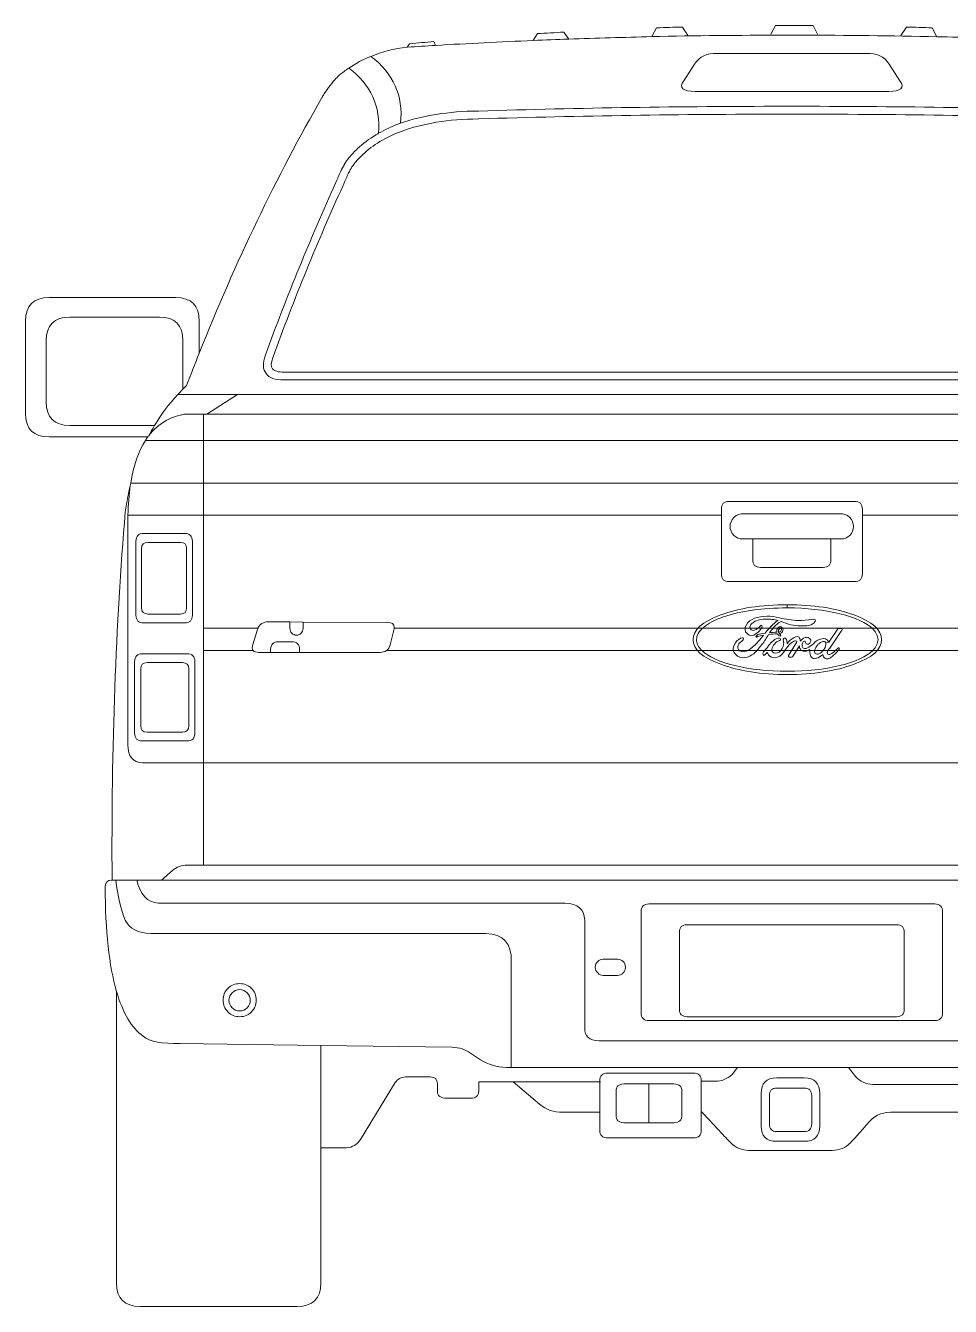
# Model space of a CAD drawing. Header units: metres. Extents: x -1157 to 1157, y 0 to 1933.
# Drawn here: x -1157 to 239, y 0 to 1933 of the extents above; entities that cross this region are included whole.
import ezdxf

# ---------------------------------------------------------------- set-up
doc = ezdxf.new("R2010")
doc.units = ezdxf.units.M
doc.layers.add('ceco.net 243', color=7, linetype='Continuous')

msp = doc.modelspace()

# ---------------------------------------------------------------- linework, layer by layer
at = {"layer": 'ceco.net 243', "lineweight": 18}
for points in [[(-926.9, 1375.9), (-836.8, 1375.9)], [(-836.8, 1375.9), (-883.2, 1346.1)], [(836.8, 1375.9), (-836.8, 1375.9)], [(-883.2, 1346.1), (-887.9, 1346.1)], [(-887.9, 1306.6), (-887.9, 1346.1)], [(-883.2, 1346.1), (883.2, 1346.1)], [(-887.9, 1306.6), (-975.7, 1306.6)], [(887.9, 1306.6), (-887.9, 1306.6)], [(-887.9, 1242.3), (-887.9, 1306.6)], [(-887.9, 1242.3), (-997.9, 1242.3)], [(-887.9, 1242.3), (887.9, 1242.3)], [(-887.9, 1194), (-887.9, 1242.3)], [(-1002.2, 1194), (-887.9, 1194)], [(-106.4, 1194), (-887.9, 1194)], [(-887.9, 1194), (-887.9, 1023.5)], [(887.9, 1194), (106.5, 1194)], [(59.1, 1158.1), (-59.1, 1158.1)], [(-757.6, 1032.9), (-737.7, 1032.7)], [(-887.9, 1023.5), (-887.9, 989.6)], [(-805.9, 1023.5), (-887.9, 1023.5)], [(887.9, 1023.5), (-600.3, 1023.5)], [(-887.9, 989.6), (-887.9, 820)], [(-812.9, 989.6), (-887.9, 989.6)], [(-743.2, 986.8), (-786.7, 986.8)], [(887.9, 989.6), (-611.9, 989.6)], [(-887.9, 820), (887.9, 820)], [(-887.9, 820), (-887.9, 665.8)], [(-887.9, 665.8), (887.9, 665.8)], [(-1020.4, 643.4), (-1026.1, 643.4)], [(-1020.4, 643.4), (-988.7, 643.4)], [(-951.3, 643.4), (-988.7, 643.4)], [(951.3, 643.4), (-951.3, 643.4)], [(-711, 393.6), (-711, 239.4)], [(-82.1, 360.5), (-423.4, 360.5)], [(85.6, 360.5), (-82.1, 360.5)], [(318.4, 360.5), (85.6, 360.5)], [(-290, 338.7), (-420.5, 338.7)], [(-290, 293.1), (-290, 338.7)], [(-289, 338.7), (-290, 338.7)], [(-215.7, 277.2), (-215.7, 335.6)], [(-136.7, 340.1), (-136.7, 294.3)]]:
    msp.add_lwpolyline(points, dxfattribs=at)
for points, knots in [([(39, 1919.7), (39, 1919.7), (32.2, 1932.7), (32.2, 1932.7), (31.5, 1932.7), (30.8, 1932.7), (30, 1932.7), (29.1, 1932.7), (28.4, 1932.7), (27.7, 1932.7), (27.7, 1932.7), (11.8, 1932.7), (11.8, 1932.7), (11.4, 1932.7), (11.4, 1932.7), (11.1, 1932.7), (11.1, 1932.7), (4.3, 1932.7), (4.3, 1932.7), (4, 1932.7), (3.8, 1932.7), (3.5, 1932.7), (3.5, 1932.7), (-3.3, 1932.7), (-3.3, 1932.7), (-3.5, 1932.7), (-4, 1932.7), (-4, 1932.7), (-4, 1932.7), (-17.7, 1932.7), (-17.7, 1932.7), (-19.4, 1932.7), (-20.8, 1932.7), (-22.2, 1932.7), (-22.9, 1932.7), (-23.6, 1932.7), (-24.4, 1932.7), (-24.4, 1932.7), (-31.5, 1919.7), (-31.5, 1919.7)], [0, 0, 0, 0, 1, 1, 1, 2, 2, 2, 3, 3, 3, 4, 4, 4, 5, 5, 5, 6, 6, 6, 7, 7, 7, 8, 8, 8, 9, 9, 9, 10, 10, 10, 11, 11, 11, 12, 12, 12, 13, 13, 13, 13]), ([(-336.8, 1912.3), (-336.8, 1912.3), (-343.9, 1923), (-343.9, 1923), (-357.4, 1922), (-370.9, 1921.3), (-384.1, 1920.6), (-384.1, 1920.6), (-390.5, 1910.2), (-390.5, 1910.2)], [0, 0, 0, 0, 1, 1, 1, 2, 2, 2, 3, 3, 3, 3]), ([(-156.8, 1917.8), (-156.8, 1917.8), (-165.1, 1930.5), (-165.1, 1930.5), (-178.1, 1930.3), (-191.1, 1929.8), (-204.1, 1929.4), (-204.1, 1929.4), (-211.5, 1916.1), (-211.5, 1916.1)], [0, 0, 0, 0, 1, 1, 1, 2, 2, 2, 3, 3, 3, 3]), ([(-211.5, 1916.1), (-145.2, 1917.5), (-79.5, 1918.2), (-13.7, 1918.2), (-12.5, 1918.2), (-11.3, 1918.2), (-10.2, 1918.2), (-10.2, 1918.2), (10.4, 1918.2), (10.4, 1918.2), (11.4, 1918.2), (12.5, 1918.2), (13.7, 1918.2), (82.1, 1918.2), (150.4, 1917.3), (219, 1915.9)], [0, 0, 0, 0, 1, 1, 1, 2, 2, 2, 3, 3, 3, 4, 4, 4, 5, 5, 5, 5]), ([(164.6, 1917.8), (164.6, 1917.8), (172.9, 1930.5), (172.9, 1930.5), (185.9, 1930.3), (198.9, 1929.8), (211.9, 1929.4), (211.9, 1929.4), (219, 1915.9), (219, 1915.9)], [0, 0, 0, 0, 1, 1, 1, 2, 2, 2, 3, 3, 3, 3]), ([(-537.9, 1902.9), (-537.9, 1902.9), (-540.2, 1908.5), (-540.2, 1908.5), (-552.5, 1907.6), (-564.8, 1906.4), (-576.9, 1905.2), (-576.9, 1905.2), (-580.7, 1900.3), (-580.7, 1900.3)], [0, 0, 0, 0, 1, 1, 1, 2, 2, 2, 3, 3, 3, 3]), ([(-580.7, 1900.3), (-580.4, 1900.3), (-580.2, 1900.3), (-580, 1900.3), (-565.8, 1901), (-551.8, 1901.9), (-537.9, 1902.9)], [0, 0, 0, 0, 1, 1, 1, 2, 2, 2, 2]), ([(-147.1, 1874.7), (-139.3, 1886.1), (-128, 1891.3), (-112.6, 1890.8), (-112.6, 1890.8), (112.6, 1890.8), (112.6, 1890.8), (128, 1891.3), (139.6, 1886.1), (147.1, 1874.7), (147.1, 1874.7), (163.2, 1849.6), (163.2, 1849.6), (170.8, 1838.8), (164.8, 1833.3), (145.7, 1833.3), (145.7, 1833.3), (-145.7, 1833.3), (-145.7, 1833.3), (-164.9, 1833.3), (-170.8, 1838.8), (-163.2, 1849.6), (-163.2, 1849.6), (-147.1, 1874.7), (-147.1, 1874.7)], [0, 0, 0, 0, 1, 1, 1, 2, 2, 2, 3, 3, 3, 4, 4, 4, 5, 5, 5, 6, 6, 6, 7, 7, 7, 8, 8, 8, 8]), ([(-668.7, 1868.6), (-673.4, 1865.3), (-678.1, 1861.7), (-682.8, 1858.2), (-685.2, 1855.8), (-687.6, 1853.4), (-689.9, 1851.1), (-693, 1847.3), (-696.1, 1843.5), (-699.2, 1839.5), (-702.2, 1835.2), (-705.3, 1830.7), (-708.2, 1826), (-708.4, 1825.5), (-708.9, 1825), (-708.9, 1824.6), (-777.9, 1704.9), (-839.7, 1576.2), (-894.5, 1438.3)], [0, 0, 0, 0, 1, 1, 1, 2, 2, 2, 3, 3, 3, 4, 4, 4, 5, 5, 5, 6, 6, 6, 6]), ([(-472.8, 1791.9), (-518.7, 1791.5), (-557.5, 1785.1), (-589.4, 1773), (-601.3, 1768.8), (-611.9, 1763.6), (-621.8, 1757.6), (-631.3, 1752), (-639.8, 1745.6), (-647.4, 1738.2), (-647.4, 1738.2), (-647.6, 1738.2), (-647.6, 1738.2), (-651.6, 1734.5), (-655.6, 1730.4), (-659.2, 1725.9), (-659.2, 1725.9), (-659.2, 1726.2), (-659.2, 1726.2), (-661.3, 1723.3), (-663.5, 1720.3), (-665.4, 1717.2), (-667, 1714.1), (-668.7, 1711.3), (-670.1, 1708), (-670.1, 1708), (-670.1, 1708), (-670.1, 1708), (-672.4, 1702.5), (-675, 1697.1), (-677.4, 1691.4), (-677.4, 1691.4), (-677.4, 1691.4), (-677.4, 1691.4), (-716, 1606.7), (-751.2, 1520.2), (-783.6, 1431.5), (-786.2, 1424.1), (-786.4, 1418.5), (-784.1, 1414.7), (-781, 1411.4), (-775.1, 1409.7), (-766.3, 1409.9), (-766.3, 1409.9), (766.6, 1409.9), (766.6, 1409.9), (775.1, 1409.7), (781, 1411.4), (784.3, 1414.7), (786.5, 1418.5), (786.2, 1424.1), (783.6, 1431.5), (751.2, 1520.2), (716, 1606.7), (677.7, 1691.4), (677.7, 1691.4), (677.7, 1691.4), (677.7, 1691.4), (675, 1697.1), (672.7, 1702.5), (670.1, 1708), (670.1, 1708), (670.1, 1708), (670.1, 1708), (668.9, 1711.3), (667.3, 1714.1), (665.4, 1717.2), (665.4, 1717.2), (665.4, 1717.2), (665.4, 1717.2), (663.5, 1720.3), (661.3, 1723.3), (659.2, 1726.2), (659.2, 1726.2), (659.2, 1725.9), (659.2, 1725.9), (655.7, 1730.4), (651.9, 1734.5), (647.6, 1738.2), (640, 1745.6), (631.3, 1752), (621.8, 1757.6), (621.8, 1757.6), (621.8, 1757.6), (621.8, 1757.6), (612.1, 1763.6), (601.3, 1768.8), (589.7, 1773), (557.7, 1785.1), (518.7, 1791.5), (472.8, 1791.9), (472.8, 1791.9), (472.8, 1791.9), (472.8, 1791.9), (319.5, 1796.7), (166.3, 1799), (13.7, 1799), (4.7, 1799), (-4.5, 1799), (-13.5, 1799), (-13.5, 1799), (-13.7, 1799), (-13.7, 1799), (-166.3, 1799), (-319.3, 1796.7), (-472.6, 1791.9), (-472.6, 1791.9), (-472.8, 1791.9), (-472.8, 1791.9)], [0, 0, 0, 0, 1, 1, 1, 2, 2, 2, 3, 3, 3, 4, 4, 4, 5, 5, 5, 6, 6, 6, 7, 7, 7, 8, 8, 8, 9, 9, 9, 10, 10, 10, 11, 11, 11, 12, 12, 12, 13, 13, 13, 14, 14, 14, 15, 15, 15, 16, 16, 16, 17, 17, 17, 18, 18, 18, 19, 19, 19, 20, 20, 20, 21, 21, 21, 22, 22, 22, 23, 23, 23, 24, 24, 24, 25, 25, 25, 26, 26, 26, 27, 27, 27, 28, 28, 28, 29, 29, 29, 30, 30, 30, 31, 31, 31, 32, 32, 32, 33, 33, 33, 34, 34, 34, 35, 35, 35, 36, 36, 36, 36]), ([(-590.6, 1785.3), (-558.2, 1796.9), (-518.9, 1803.3), (-473.1, 1803.8), (-319.8, 1808.5), (-166.5, 1810.9), (-13.7, 1810.9), (-4.5, 1810.9), (4.7, 1810.9), (13.7, 1810.9), (166.8, 1810.9), (319.8, 1808.5), (473.1, 1803.8), (518.9, 1803.3), (558.4, 1796.9), (590.8, 1785.3)], [0, 0, 0, 0, 1, 1, 1, 2, 2, 2, 3, 3, 3, 4, 4, 4, 5, 5, 5, 5]), ([(-623.9, 1770.2), (-614.7, 1775.4), (-604.6, 1780.1), (-593.4, 1784.4), (-592.5, 1784.6), (-591.8, 1784.8), (-590.6, 1785.3)], [0, 0, 0, 0, 1, 1, 1, 2, 2, 2, 2]), ([(623.9, 1770.2), (625.4, 1769.2), (626.6, 1768.5), (628, 1767.8), (628, 1767.8), (628, 1767.8), (628, 1767.8), (638.2, 1761.7), (647.4, 1754.8), (655.9, 1747), (655.9, 1747), (655.7, 1747), (655.7, 1747), (660.1, 1742.7), (664.4, 1738.2), (668.4, 1733.7), (668.4, 1733.7), (668.4, 1733.5), (668.4, 1733.5), (671, 1730.4), (673.4, 1726.9), (675.5, 1723.3), (677.4, 1719.8), (679.3, 1716.5), (681, 1712.7), (681, 1712.7), (681, 1712.9), (681, 1712.9), (683.3, 1707.5), (685.9, 1701.8), (688.5, 1696.1), (726.9, 1611.2), (762.3, 1524.4), (794.7, 1435.7), (799.2, 1423), (799, 1413.7), (793.6, 1407.6), (789.1, 1401.2), (780.1, 1397.9), (766.3, 1398.1), (766.3, 1398.1), (-766.3, 1398.1), (-766.3, 1398.1), (-779.8, 1397.9), (-789.1, 1401.2), (-793.5, 1407.6), (-798.7, 1413.7), (-799.2, 1423), (-794.7, 1435.7), (-762.1, 1524.4), (-726.6, 1611.2), (-688.3, 1696.1), (-685.9, 1701.8), (-683.3, 1707.5), (-680.7, 1712.9), (-680.7, 1712.9), (-680.7, 1712.7), (-680.7, 1712.7), (-679.3, 1716.5), (-677.4, 1719.8), (-675.3, 1723.3), (-675.3, 1723.3), (-675.5, 1723.3), (-675.5, 1723.3), (-673.4, 1726.9), (-671, 1730.4), (-668.2, 1733.5), (-668.2, 1733.5), (-668.2, 1733.7), (-668.2, 1733.7), (-664.2, 1738.2), (-660.1, 1742.7), (-655.6, 1747), (-647.4, 1754.8), (-638.1, 1761.7), (-627.7, 1767.8), (-627.7, 1767.8), (-628, 1767.8), (-628, 1767.8), (-626.6, 1768.5), (-625.4, 1769.2), (-623.9, 1770.2)], [0, 0, 0, 0, 1, 1, 1, 2, 2, 2, 3, 3, 3, 4, 4, 4, 5, 5, 5, 6, 6, 6, 7, 7, 7, 8, 8, 8, 9, 9, 9, 10, 10, 10, 11, 11, 11, 12, 12, 12, 13, 13, 13, 14, 14, 14, 15, 15, 15, 16, 16, 16, 17, 17, 17, 18, 18, 18, 19, 19, 19, 20, 20, 20, 21, 21, 21, 22, 22, 22, 23, 23, 23, 24, 24, 24, 25, 25, 25, 26, 26, 26, 27, 27, 27, 27]), ([(-894.5, 1438.3), (-894.5, 1438.3), (-894.5, 1486.8), (-894.5, 1486.8), (-894.5, 1510.5), (-906.4, 1522.3), (-930, 1522.3), (-930, 1522.3), (-1121.1, 1522.3), (-1121.1, 1522.3), (-1144.8, 1522.3), (-1156.6, 1510.5), (-1156.6, 1486.8), (-1156.6, 1486.8), (-1156.6, 1347.5), (-1156.6, 1347.5), (-1156.6, 1323.9), (-1144.8, 1312), (-1121.1, 1312), (-1121.1, 1312), (-971.9, 1312), (-971.9, 1312)], [0, 0, 0, 0, 1, 1, 1, 2, 2, 2, 3, 3, 3, 4, 4, 4, 5, 5, 5, 6, 6, 6, 7, 7, 7, 7]), ([(-962, 1329.3), (-962, 1329.3), (-1089.9, 1329.3), (-1089.9, 1329.3), (-1113.6, 1329.3), (-1125.4, 1341.1), (-1125.4, 1364.8), (-1125.4, 1364.8), (-1125.4, 1457.2), (-1125.4, 1457.2), (-1125.4, 1480.9), (-1113.6, 1492.7), (-1089.9, 1492.7), (-1089.9, 1492.7), (-954.6, 1492.7), (-954.6, 1492.7), (-931, 1492.7), (-919.1, 1480.9), (-919.1, 1457.2), (-919.1, 1457.2), (-919.1, 1384.2), (-919.1, 1384.2)], [0, 0, 0, 0, 1, 1, 1, 2, 2, 2, 3, 3, 3, 4, 4, 4, 5, 5, 5, 6, 6, 6, 7, 7, 7, 7]), ([(-919.1, 1384.2), (-917.2, 1386.1), (-915.4, 1388), (-913.5, 1389.8), (-907.1, 1406.2), (-900.9, 1422.2), (-894.5, 1438.3)], [0, 0, 0, 0, 1, 1, 1, 2, 2, 2, 2]), ([(-887.9, 1346.1), (-887.9, 1346.1), (-917.2, 1346.1), (-917.2, 1346.1), (-919.4, 1345.8), (-921, 1345.4), (-922.9, 1344.9), (-935.2, 1342.1), (-946.1, 1336.6), (-955.6, 1329.3), (-961.2, 1324.8), (-966.2, 1319.8), (-970.7, 1313.9)], [0, 0, 0, 0, 1, 1, 1, 2, 2, 2, 3, 3, 3, 4, 4, 4, 4]), ([(-998.6, 1238.2), (-1000, 1232.8), (-1001.2, 1227.6), (-1002.2, 1221.9), (-1003.8, 1214.3), (-1005, 1206.5), (-1006.2, 1198.5), (-1020.6, 1030.3), (-1027.2, 845.1), (-1026.1, 643.4)], [0, 0, 0, 0, 1, 1, 1, 2, 2, 2, 3, 3, 3, 3]), ([(-106.4, 1194), (-106.4, 1194), (-106.4, 1203), (-106.4, 1203), (-106.4, 1210.8), (-102.4, 1214.8), (-94.6, 1214.8), (-94.6, 1214.8), (94.6, 1214.8), (94.6, 1214.8), (102.4, 1214.8), (106.5, 1210.8), (106.5, 1203), (106.5, 1203), (106.5, 1194), (106.5, 1194)], [0, 0, 0, 0, 1, 1, 1, 2, 2, 2, 3, 3, 3, 4, 4, 4, 5, 5, 5, 5]), ([(-887.9, 820), (-887.9, 820), (-980.2, 820), (-980.2, 820), (-994.6, 821.2), (-1002.2, 830.2), (-1002.2, 847.3), (-1002.2, 847.3), (-1002.2, 1190), (-1002.2, 1190), (-1002.2, 1191.4), (-1002.2, 1192.6), (-1002.2, 1194)], [0, 0, 0, 0, 1, 1, 1, 2, 2, 2, 3, 3, 3, 4, 4, 4, 4]), ([(106.5, 1194), (106.5, 1194), (106.5, 1105.5), (106.5, 1105.5), (106.5, 1097.5), (102.4, 1093.7), (94.6, 1093.7), (94.6, 1093.7), (-94.6, 1093.7), (-94.6, 1093.7), (-102.4, 1093.7), (-106.4, 1097.5), (-106.4, 1105.5), (-106.4, 1105.5), (-106.4, 1194), (-106.4, 1194)], [0, 0, 0, 0, 1, 1, 1, 2, 2, 2, 3, 3, 3, 4, 4, 4, 5, 5, 5, 5]), ([(-59.1, 1158.1), (-59.1, 1158.1), (-74.3, 1158.1), (-74.3, 1158.1), (-79.5, 1158.1), (-84, 1159.9), (-87.5, 1163.5), (-91.3, 1167.3), (-93.2, 1171.8), (-93.2, 1177), (-93.2, 1181.9), (-91.3, 1186.4), (-87.5, 1190.2), (-86.1, 1191.9), (-84.4, 1193.1), (-82.3, 1194), (-79.7, 1195.2), (-77.3, 1195.9), (-74.3, 1195.9), (-74.3, 1195.9), (74.3, 1195.9), (74.3, 1195.9), (77.4, 1195.9), (79.9, 1195.2), (82.3, 1194), (84.4, 1193.1), (86.1, 1191.9), (87.7, 1190.2), (91.3, 1186.4), (93.2, 1181.9), (93.2, 1177), (93.2, 1171.8), (91.3, 1167.3), (87.7, 1163.5), (84, 1159.9), (79.5, 1158.1), (74.3, 1158.1), (74.3, 1158.1), (59.1, 1158.1), (59.1, 1158.1)], [0, 0, 0, 0, 1, 1, 1, 2, 2, 2, 3, 3, 3, 4, 4, 4, 5, 5, 5, 6, 6, 6, 7, 7, 7, 8, 8, 8, 9, 9, 9, 10, 10, 10, 11, 11, 11, 12, 12, 12, 13, 13, 13, 13]), ([(-990.1, 1154.5), (-990.1, 1162.5), (-986.1, 1166.3), (-978.3, 1166.3), (-978.3, 1166.3), (-916.8, 1166.3), (-916.8, 1166.3), (-908.7, 1166.3), (-904.9, 1162.5), (-904.9, 1154.5), (-904.9, 1154.5), (-904.9, 1043.1), (-904.9, 1043.1), (-904.9, 1035), (-908.7, 1031.3), (-916.8, 1031.3), (-916.8, 1031.3), (-978.3, 1031.3), (-978.3, 1031.3), (-986.1, 1031.3), (-990.1, 1035), (-990.1, 1043.1), (-990.1, 1043.1), (-990.1, 1154.5), (-990.1, 1154.5)], [0, 0, 0, 0, 1, 1, 1, 2, 2, 2, 3, 3, 3, 4, 4, 4, 5, 5, 5, 6, 6, 6, 7, 7, 7, 8, 8, 8, 8]), ([(-981.6, 1143.4), (-981.6, 1149.8), (-978.5, 1152.8), (-972.1, 1152.8), (-972.1, 1152.8), (-922.9, 1152.8), (-922.9, 1152.8), (-916.5, 1152.8), (-913.5, 1149.8), (-913.5, 1143.4), (-913.5, 1143.4), (-913.5, 1054.2), (-913.5, 1054.2), (-913.5, 1047.8), (-916.5, 1044.8), (-922.9, 1044.8), (-922.9, 1044.8), (-972.1, 1044.8), (-972.1, 1044.8), (-978.5, 1044.8), (-981.6, 1047.8), (-981.6, 1054.2), (-981.6, 1054.2), (-981.6, 1143.4), (-981.6, 1143.4)], [0, 0, 0, 0, 1, 1, 1, 2, 2, 2, 3, 3, 3, 4, 4, 4, 5, 5, 5, 6, 6, 6, 7, 7, 7, 8, 8, 8, 8]), ([(59.1, 1158.1), (59.1, 1158.1), (59.1, 1127.3), (59.1, 1127.3), (59.1, 1119.2), (55.1, 1115.2), (47.3, 1115.2), (47.3, 1115.2), (-47.3, 1115.2), (-47.3, 1115.2), (-55.1, 1115.2), (-59.1, 1119.2), (-59.1, 1127.3), (-59.1, 1127.3), (-59.1, 1158.1), (-59.1, 1158.1)], [0, 0, 0, 0, 1, 1, 1, 2, 2, 2, 3, 3, 3, 4, 4, 4, 5, 5, 5, 5]), ([(-149, 1006.2), (-149, 991.5), (-135.3, 979.2), (-107.4, 969.1), (-79.7, 958.6), (-46.1, 953.4), (-6.8, 953.4), (32.4, 953.4), (66, 958.6), (93.9, 969.1), (121.6, 979.2), (135.5, 991.5), (135.5, 1006.2), (135.5, 1020.6), (121.6, 1032.9), (93.9, 1043.3), (66, 1053.7), (32.4, 1058.7), (-6.8, 1058.7), (-6.8, 1058.7), (-6.8, 1054), (-6.8, 1054), (22.2, 1054), (48.7, 1051.1), (72.4, 1045.2), (96, 1039.5), (112.8, 1031.7), (122.3, 1022.3), (127.2, 1017.1), (130.1, 1011.6), (130.1, 1006.2), (130.1, 1000.5), (127.2, 995.1), (122.3, 989.9), (112.8, 980.4), (96, 972.9), (72.4, 966.9), (48.7, 961.3), (22.2, 958.4), (-6.8, 958.4), (-35.9, 958.4), (-62.4, 961.3), (-85.9, 966.9), (-109.8, 972.9), (-126.3, 980.4), (-136, 989.9), (-141.2, 995.3), (-143.8, 1000.7), (-143.8, 1006.2), (-143.8, 1012.6), (-140.3, 1018.7), (-133.2, 1024.6), (-126.3, 1030.5), (-116.4, 1035.8), (-103.1, 1040.5), (-76.9, 1049.5), (-44.7, 1054), (-6.8, 1054), (-6.8, 1054), (-6.8, 1058.7), (-6.8, 1058.7), (-46.1, 1058.7), (-79.7, 1053.7), (-107.4, 1043.3), (-135.3, 1032.9), (-149, 1020.6), (-149, 1006.2)], [0, 0, 0, 0, 1, 1, 1, 2, 2, 2, 3, 3, 3, 4, 4, 4, 5, 5, 5, 6, 6, 6, 7, 7, 7, 8, 8, 8, 9, 9, 9, 10, 10, 10, 11, 11, 11, 12, 12, 12, 13, 13, 13, 14, 14, 14, 15, 15, 15, 16, 16, 16, 17, 17, 17, 18, 18, 18, 19, 19, 19, 20, 20, 20, 21, 21, 21, 22, 22, 22, 22]), ([(-805.9, 1023.5), (-803, 1030.1), (-797.8, 1032.9), (-790, 1032.9), (-790, 1032.9), (-757.6, 1032.9), (-757.6, 1032.9)], [0, 0, 0, 0, 1, 1, 1, 2, 2, 2, 2]), ([(-737.7, 1032.7), (-737.7, 1032.7), (-737.7, 1023), (-737.7, 1023), (-737.7, 1020.2), (-738.7, 1017.8), (-740.8, 1015.9), (-742.5, 1014), (-744.8, 1012.8), (-747.7, 1012.8), (-750.3, 1012.8), (-752.6, 1014), (-754.8, 1015.9), (-756.6, 1017.8), (-757.6, 1020.2), (-757.6, 1023), (-757.6, 1023), (-757.6, 1032.5), (-757.6, 1032.5), (-757.6, 1032.7), (-757.6, 1032.7), (-757.6, 1032.9)], [0, 0, 0, 0, 1, 1, 1, 2, 2, 2, 3, 3, 3, 4, 4, 4, 5, 5, 5, 6, 6, 6, 7, 7, 7, 7]), ([(-737.7, 1032.7), (-737.7, 1032.7), (-610.2, 1032.2), (-610.2, 1032.2), (-603.6, 1032.2), (-600.3, 1029.6), (-600.3, 1024.6), (-600.3, 1024.2), (-600.3, 1023.9), (-600.3, 1023.5)], [0, 0, 0, 0, 1, 1, 1, 2, 2, 2, 3, 3, 3, 3]), ([(-45.4, 1027.2), (-45.6, 1028.2), (-46.4, 1028.4), (-46.8, 1027.7), (-50.2, 1023.9), (-53, 1021.6), (-56.1, 1020.4), (-58.7, 1019.4), (-61, 1020.2), (-62.4, 1022.3), (-63.6, 1023.9), (-63.4, 1025.8), (-62.4, 1027.7), (-61.5, 1029.1), (-60.3, 1030.5), (-58.4, 1031.7), (-54.6, 1034.8), (-48.5, 1036.5), (-40.2, 1037.2), (-32.6, 1037.4), (-26, 1036.5), (-20.6, 1034.8), (-22, 1034.6), (-25.1, 1032.5), (-29.3, 1028.4), (-32.9, 1024.9), (-36.4, 1020.6), (-40.4, 1015.9), (-45.6, 1015.2), (-49.2, 1014.7), (-50.6, 1014), (-50.6, 1014), (-51.1, 1013.8), (-51.1, 1013.8), (-52, 1013.5), (-53, 1012.8), (-53.7, 1011.6), (-54.2, 1010.9), (-54.2, 1010.2), (-53.7, 1010), (-53.4, 1010), (-52.7, 1010), (-51.6, 1010.7), (-49.4, 1011.4), (-46.6, 1012.1), (-42.8, 1012.8), (-58.9, 991.5), (-70.9, 984), (-78.8, 989.4), (-81.6, 991.5), (-82.3, 994.4), (-80.9, 997.7), (-80, 1000.5), (-78, 1002.2), (-75.7, 1003.6), (-73.6, 1005.2), (-72.6, 1006.4), (-72.8, 1007.9), (-73.1, 1009.3), (-74.5, 1009.3), (-77.3, 1008.3), (-81.4, 1006.4), (-84.7, 1002.9), (-87, 997.7), (-90.1, 991.1), (-88.2, 985.6), (-81.8, 981.4), (-77.6, 978.5), (-72.6, 978.1), (-66.7, 979.9), (-62, 981.6), (-57.9, 984), (-55.1, 987), (-53, 989.2), (-49.9, 992.7), (-45.6, 998.2), (-41.1, 1004.1), (-37.9, 1009.3), (-35.2, 1013.8), (-30.3, 1014.5), (-26.3, 1014.7), (-23.4, 1014.7), (-23.4, 1014.7), (-21.5, 1014.7), (-21.5, 1014.7), (-21.1, 1014), (-20.6, 1013.5), (-20.6, 1013.3), (-19.9, 1012.8), (-19.6, 1012.8), (-19.4, 1012.6), (-18.9, 1011.6), (-18.2, 1011.4), (-17.3, 1011.6), (-16.6, 1012.1), (-16.6, 1012.8), (-17.7, 1013.8), (-17.7, 1013.8), (-18.7, 1015.2), (-18.7, 1015.2), (-18.7, 1015.2), (-19.9, 1017.5), (-19.9, 1017.5), (-20.6, 1019.2), (-20.3, 1020.6), (-19.6, 1021.6), (-18.9, 1022.3), (-18.2, 1022.7), (-17, 1022.7), (-15.6, 1022.3), (-15.4, 1021.3), (-16.1, 1019.9), (-17, 1018.7), (-18.2, 1018), (-19.9, 1017.5), (-19.9, 1017.5), (-18.7, 1015.2), (-18.7, 1015.2), (-15.8, 1015.9), (-14.2, 1017.5), (-13.5, 1019.9), (-12.8, 1021.8), (-13.5, 1023.2), (-14.9, 1024.4), (-16.6, 1025.8), (-18.4, 1025.8), (-20.3, 1024.4), (-22.2, 1023), (-23.2, 1020.6), (-22.5, 1017.5), (-26.5, 1017.1), (-30, 1016.8), (-33.6, 1016.4), (-27.2, 1025.6), (-21.3, 1031.3), (-16.1, 1033.6), (-6.4, 1029.4), (3.3, 1027), (13.5, 1026.8), (22.7, 1026.5), (28.9, 1027.7), (32.4, 1030.5), (34.1, 1031.7), (35, 1033.4), (35.5, 1034.8), (35.5, 1036.7), (33.6, 1037.2), (29.6, 1036.5), (23.9, 1035.5), (17.3, 1035), (9.9, 1035), (0.2, 1035.3), (-9.2, 1036.7), (-18.4, 1039.1), (-31.9, 1042.4), (-44.5, 1042.1), (-56.1, 1038.4), (-61.5, 1036.5), (-65.7, 1033.4), (-68.6, 1028.7), (-71.7, 1023.2), (-71.4, 1018.7), (-67.4, 1015.2), (-63.2, 1011.4), (-58.7, 1011.4), (-53.7, 1015.2), (-50.4, 1017.5), (-47.8, 1020.4), (-45.6, 1023.9), (-44.9, 1025.1), (-44.7, 1026.3), (-45.4, 1027.2)], [0, 0, 0, 0, 1, 1, 1, 2, 2, 2, 3, 3, 3, 4, 4, 4, 5, 5, 5, 6, 6, 6, 7, 7, 7, 8, 8, 8, 9, 9, 9, 10, 10, 10, 11, 11, 11, 12, 12, 12, 13, 13, 13, 14, 14, 14, 15, 15, 15, 16, 16, 16, 17, 17, 17, 18, 18, 18, 19, 19, 19, 20, 20, 20, 21, 21, 21, 22, 22, 22, 23, 23, 23, 24, 24, 24, 25, 25, 25, 26, 26, 26, 27, 27, 27, 28, 28, 28, 29, 29, 29, 30, 30, 30, 31, 31, 31, 32, 32, 32, 33, 33, 33, 34, 34, 34, 35, 35, 35, 36, 36, 36, 37, 37, 37, 38, 38, 38, 39, 39, 39, 40, 40, 40, 41, 41, 41, 42, 42, 42, 43, 43, 43, 44, 44, 44, 45, 45, 45, 46, 46, 46, 47, 47, 47, 48, 48, 48, 49, 49, 49, 50, 50, 50, 51, 51, 51, 52, 52, 52, 53, 53, 53, 54, 54, 54, 55, 55, 55, 56, 56, 56, 57, 57, 57, 57]), ([(-812.9, 989.6), (-814.8, 991.5), (-814.8, 994.6), (-813.6, 998.6), (-813.6, 998.6), (-806.5, 1021.6), (-806.5, 1021.6), (-806.3, 1022.3), (-806.1, 1023), (-805.9, 1023.5)], [0, 0, 0, 0, 1, 1, 1, 2, 2, 2, 3, 3, 3, 3]), ([(-600.3, 1023.5), (-600.5, 1022.7), (-600.5, 1021.8), (-600.8, 1020.6), (-600.8, 1020.6), (-606.2, 998.2), (-606.2, 998.2), (-607.4, 994.4), (-609, 991.5), (-611.9, 989.6)], [0, 0, 0, 0, 1, 1, 1, 2, 2, 2, 3, 3, 3, 3]), ([(-21.3, 1008.1), (-24.1, 1007.6), (-27, 1005.7), (-30, 1002.9), (-32.4, 1000.5), (-34.3, 998.4), (-35.5, 996.3), (-36.2, 994.8), (-37.6, 993.2), (-39.5, 991.1), (-41.1, 989.2), (-42.3, 988), (-42.8, 987.5), (-43.8, 986.6), (-44, 985.1), (-43.5, 983.7), (-43, 982.1), (-42.3, 981.6), (-41.1, 982.5), (-40.7, 983.2), (-39.7, 984.4), (-38.3, 985.9), (-37.4, 986.8), (-36.6, 986.8), (-36.2, 985.4), (-35.2, 982.5), (-32.9, 980.4), (-28.9, 979.2), (-24.1, 977.8), (-19.4, 979.7), (-14.7, 984.4), (-14.2, 984.9), (-12.1, 987.7), (-8, 993.2), (-5, 997.2), (-2.4, 1000), (-0.2, 1001.7), (2.4, 1003.8), (4.3, 1004.5), (5.7, 1004.1), (7.6, 1003.8), (7.8, 1002.9), (7.1, 1001.7), (7.1, 1001.7), (-5.2, 982.1), (-5.2, 982.1), (-5.7, 980.7), (-5.2, 979.9), (-4, 979.9), (-4, 979.9), (-0.5, 979.9), (-0.5, 979.9), (0.5, 979.9), (1.4, 980.4), (1.9, 981.6), (1.9, 981.6), (11.4, 996.7), (11.4, 996.7), (11.4, 994.8), (11.8, 993.2), (13, 991.5), (14, 989.9), (15.4, 989.2), (17.3, 988.7), (20.6, 988), (24.1, 988.9), (27.4, 991.1), (26.5, 985.1), (27.4, 980.9), (30.8, 978.5), (34.3, 975.9), (39.7, 977.8), (46.8, 983.7), (49.4, 972.6), (57.5, 975.2), (71.4, 991.1), (72.4, 992), (72.4, 992.7), (71.7, 993.4), (71.2, 994.4), (70.5, 994.1), (69.8, 993.2), (62, 985.6), (57, 982.5), (54.9, 984), (53.5, 984.9), (53.2, 986.3), (53.9, 988.7), (54.6, 989.6), (55.6, 991.3), (57.2, 993.4), (57.2, 993.4), (74.5, 1018.7), (74.5, 1018.7), (76.4, 1021.6), (76.6, 1023), (74.7, 1023), (74.7, 1023), (70.7, 1023), (70.7, 1023), (69.8, 1022.7), (69.1, 1022.3), (68.4, 1021.1), (68.4, 1021.1), (55.8, 1002.2), (55.8, 1002.2), (55.8, 1002.2), (51.1, 1001.5), (51.1, 1001.5), (51.8, 999.8), (51.6, 997.4), (50.1, 994.4), (50.1, 994.4), (47.6, 990.4), (47.6, 990.4), (45.6, 987.5), (43.3, 985.6), (40.9, 984.9), (38.8, 984), (37.1, 984.2), (35.7, 985.1), (34.5, 985.9), (34.1, 987.5), (34.5, 989.4), (34.8, 991.5), (35.7, 993.4), (37.4, 995.8), (38.6, 997.9), (39.7, 999.3), (40.9, 1000), (42.3, 1001.5), (44, 1002.2), (45.6, 1002.9), (47.6, 1003.4), (49, 1003.4), (50.1, 1002.7), (50.4, 1002.4), (50.9, 1001.9), (51.1, 1001.5), (51.1, 1001.5), (55.8, 1002.2), (55.8, 1002.2), (53.5, 1007.1), (49.4, 1008.8), (43.5, 1006.9), (39, 1005.5), (35.5, 1003.1), (32.6, 999.8), (25.5, 993.9), (20.6, 991.5), (17.8, 993.2), (16.1, 993.9), (15.4, 995.6), (15.4, 997.2), (15.4, 998.6), (15.8, 1000.3), (16.6, 1001.7), (17, 1002.4), (17.3, 1002.9), (18, 1003.1), (18.9, 1004.1), (19.6, 1004.1), (19.9, 1003.8), (19.9, 1003.8), (20.8, 1001.7), (20.8, 1001.7), (22, 998.4), (24.1, 998.2), (27.2, 1001), (27.2, 1001), (27.7, 1001.7), (27.7, 1001.7), (30, 1004.3), (29.1, 1006.9), (24.8, 1009.3), (23.9, 1009.7), (22, 1009.7), (19.9, 1009.3), (17, 1008.3), (14.7, 1006.4), (13, 1003.8), (12.5, 1009.7), (10.2, 1012.1), (5.9, 1010.5), (2.6, 1009.3), (-1.2, 1006.4), (-5.4, 1002.2), (-5.4, 1002.2), (-7.1, 999.8), (-7.1, 999.8), (-7.1, 999.8), (-7.1, 1001.7), (-7.1, 1001.7), (-7.6, 1003.8), (-7.8, 1005.7), (-8.8, 1007.4), (-9, 1008.6), (-9.9, 1008.8), (-11.6, 1008.1), (-13.5, 1007.6), (-13.7, 1006.2), (-12.8, 1004.1), (-12.5, 1002.7), (-12.3, 1001.7), (-12.3, 1001.7), (-12.3, 997.4), (-13.5, 993.7), (-16.8, 989.9), (-20.1, 985.9), (-23.6, 984.7), (-27.2, 986.3), (-31.2, 988), (-31.2, 992), (-27.7, 997.7), (-25.3, 1001), (-22.9, 1003.4), (-19.6, 1004.1), (-17.5, 1004.8), (-16.8, 1005.7), (-17.3, 1006.9), (-17.5, 1008.1), (-18.9, 1008.6), (-21.3, 1008.1)], [0, 0, 0, 0, 1, 1, 1, 2, 2, 2, 3, 3, 3, 4, 4, 4, 5, 5, 5, 6, 6, 6, 7, 7, 7, 8, 8, 8, 9, 9, 9, 10, 10, 10, 11, 11, 11, 12, 12, 12, 13, 13, 13, 14, 14, 14, 15, 15, 15, 16, 16, 16, 17, 17, 17, 18, 18, 18, 19, 19, 19, 20, 20, 20, 21, 21, 21, 22, 22, 22, 23, 23, 23, 24, 24, 24, 25, 25, 25, 26, 26, 26, 27, 27, 27, 28, 28, 28, 29, 29, 29, 30, 30, 30, 31, 31, 31, 32, 32, 32, 33, 33, 33, 34, 34, 34, 35, 35, 35, 36, 36, 36, 37, 37, 37, 38, 38, 38, 39, 39, 39, 40, 40, 40, 41, 41, 41, 42, 42, 42, 43, 43, 43, 44, 44, 44, 45, 45, 45, 46, 46, 46, 47, 47, 47, 48, 48, 48, 49, 49, 49, 50, 50, 50, 51, 51, 51, 52, 52, 52, 53, 53, 53, 54, 54, 54, 55, 55, 55, 56, 56, 56, 57, 57, 57, 58, 58, 58, 59, 59, 59, 60, 60, 60, 61, 61, 61, 62, 62, 62, 63, 63, 63, 64, 64, 64, 65, 65, 65, 66, 66, 66, 67, 67, 67, 68, 68, 68, 69, 69, 69, 70, 70, 70, 71, 71, 71, 72, 72, 72, 73, 73, 73, 74, 74, 74, 74]), ([(-786.7, 986.8), (-786.7, 986.8), (-804.4, 986.8), (-804.4, 986.8), (-808.4, 986.8), (-811.5, 987.7), (-812.9, 989.6)], [0, 0, 0, 0, 1, 1, 1, 2, 2, 2, 2]), ([(-743.2, 986.8), (-743.2, 986.8), (-743.2, 991.1), (-743.2, 991.1), (-743.2, 998.9), (-746.9, 1002.9), (-755, 1002.9), (-755, 1002.9), (-774.9, 1002.9), (-774.9, 1002.9), (-782.7, 1002.9), (-786.7, 998.9), (-786.7, 991.1), (-786.7, 991.1), (-786.7, 986.8), (-786.7, 986.8)], [0, 0, 0, 0, 1, 1, 1, 2, 2, 2, 3, 3, 3, 4, 4, 4, 5, 5, 5, 5]), ([(-611.9, 989.6), (-614.3, 987.7), (-617.8, 986.8), (-621.6, 986.8), (-621.6, 986.8), (-743.2, 986.8), (-743.2, 986.8)], [0, 0, 0, 0, 1, 1, 1, 2, 2, 2, 2]), ([(-901.2, 973.1), (-901.2, 973.1), (-901.2, 865), (-901.2, 865), (-901.2, 857.2), (-905.2, 853.2), (-913, 853.2), (-913, 853.2), (-980.2, 853.2), (-980.2, 853.2), (-988, 853.2), (-992, 857.2), (-992, 865), (-992, 865), (-992, 973.1), (-992, 973.1), (-992, 980.9), (-988, 984.9), (-980.2, 984.9), (-980.2, 984.9), (-913, 984.9), (-913, 984.9), (-905.2, 984.9), (-901.2, 980.9), (-901.2, 973.1)], [0, 0, 0, 0, 1, 1, 1, 2, 2, 2, 3, 3, 3, 4, 4, 4, 5, 5, 5, 6, 6, 6, 7, 7, 7, 8, 8, 8, 8]), ([(-910.2, 962), (-910.2, 962), (-910.2, 875.9), (-910.2, 875.9), (-910.2, 869.7), (-913.5, 866.4), (-919.6, 866.4), (-919.6, 866.4), (-973.3, 866.4), (-973.3, 866.4), (-979.7, 866.4), (-982.8, 869.7), (-982.8, 875.9), (-982.8, 875.9), (-982.8, 962), (-982.8, 962), (-982.8, 968.4), (-979.7, 971.4), (-973.3, 971.4), (-973.3, 971.4), (-919.6, 971.4), (-919.6, 971.4), (-913.5, 971.4), (-910.2, 968.4), (-910.2, 962)], [0, 0, 0, 0, 1, 1, 1, 2, 2, 2, 3, 3, 3, 4, 4, 4, 5, 5, 5, 6, 6, 6, 7, 7, 7, 8, 8, 8, 8]), ([(-887.9, 665.8), (-887.9, 665.8), (-912.3, 665.8), (-912.3, 665.8), (-921, 665.8), (-928.8, 663.2), (-935, 657.6), (-935, 657.6), (-951.3, 643.4), (-951.3, 643.4)], [0, 0, 0, 0, 1, 1, 1, 2, 2, 2, 3, 3, 3, 3]), ([(-1026.1, 643.4), (-1026.1, 643.4), (-1026.8, 643.4), (-1026.8, 643.4), (-1033.1, 643.1), (-1036.5, 639.6), (-1036.5, 632.7), (-1036.2, 566.5), (-1030.5, 514.2), (-1019.4, 475.4)], [0, 0, 0, 0, 1, 1, 1, 2, 2, 2, 3, 3, 3, 3]), ([(-423.4, 360.5), (-423.4, 360.5), (-423.4, 520.4), (-423.4, 520.4), (-422.7, 547.6), (-435.7, 561.8), (-461.7, 562.9), (-461.7, 562.9), (-967.4, 562.9), (-967.4, 562.9), (-987, 562.9), (-999.8, 569.8), (-1006.2, 583), (-1013, 599.4), (-1017.8, 619.5), (-1020.4, 643.4)], [0, 0, 0, 0, 1, 1, 1, 2, 2, 2, 3, 3, 3, 4, 4, 4, 5, 5, 5, 5]), ([(-988.7, 643.4), (-983.7, 621.4), (-972.8, 609.5), (-956, 608.4), (-956, 608.4), (-342.5, 608.4), (-342.5, 608.4), (-322.8, 607.6), (-312.9, 598.9), (-312.7, 582.8), (-312.7, 582.8), (-312.7, 420.3), (-312.7, 420.3), (-312.7, 407.6), (-305.6, 400.9), (-291.2, 400.9), (-291.2, 400.9), (291.2, 400.9), (291.2, 400.9), (305.6, 400.9), (312.7, 407.6), (312.7, 420.3), (312.7, 420.3), (312.7, 582.8), (312.7, 582.8), (312.9, 598.9), (323.1, 607.6), (342.5, 608.4), (342.5, 608.4), (956, 608.4), (956, 608.4), (972.8, 609.5), (983.7, 621.4), (988.7, 643.4)], [0, 0, 0, 0, 1, 1, 1, 2, 2, 2, 3, 3, 3, 4, 4, 4, 5, 5, 5, 6, 6, 6, 7, 7, 7, 8, 8, 8, 9, 9, 9, 10, 10, 10, 11, 11, 11, 11]), ([(-215.7, 607.2), (-215.7, 607.2), (215.7, 607.2), (215.7, 607.2), (223.8, 607.2), (227.5, 603.4), (227.5, 595.3), (227.5, 595.3), (227.5, 443.3), (227.5, 443.3), (227.5, 435.2), (223.8, 431.4), (215.7, 431.4), (215.7, 431.4), (-215.7, 431.4), (-215.7, 431.4), (-223.5, 431.4), (-227.5, 435.2), (-227.5, 443.3), (-227.5, 443.3), (-227.5, 595.3), (-227.5, 595.3), (-227.5, 603.4), (-223.5, 607.2), (-215.7, 607.2)], [0, 0, 0, 0, 1, 1, 1, 2, 2, 2, 3, 3, 3, 4, 4, 4, 5, 5, 5, 6, 6, 6, 7, 7, 7, 8, 8, 8, 8]), ([(-158, 576), (-158, 576), (158, 576), (158, 576), (166.1, 576), (169.8, 572.2), (169.8, 564.1), (169.8, 564.1), (169.8, 448.9), (169.8, 448.9), (169.8, 440.9), (166.1, 437.1), (158, 437.1), (158, 437.1), (-158, 437.1), (-158, 437.1), (-166, 437.1), (-169.8, 440.9), (-169.8, 448.9), (-169.8, 448.9), (-169.8, 564.1), (-169.8, 564.1), (-169.8, 572.2), (-166, 576), (-158, 576)], [0, 0, 0, 0, 1, 1, 1, 2, 2, 2, 3, 3, 3, 4, 4, 4, 5, 5, 5, 6, 6, 6, 7, 7, 7, 8, 8, 8, 8]), ([(-254.7, 503.1), (-257.1, 500.7), (-259.7, 499.5), (-263, 499.5), (-263, 499.5), (-284.8, 499.5), (-284.8, 499.5), (-287.9, 499.5), (-290.7, 500.7), (-293, 503.1), (-295.4, 505.2), (-296.6, 508.1), (-296.6, 511.4), (-296.6, 511.4), (-296.6, 512.1), (-296.6, 512.1), (-296.6, 515.4), (-295.4, 518.2), (-293, 520.6), (-290.7, 522.7), (-287.9, 523.9), (-284.8, 523.9), (-284.8, 523.9), (-263, 523.9), (-263, 523.9), (-259.7, 523.9), (-257.1, 522.7), (-254.7, 520.6), (-252.4, 518.2), (-251.2, 515.4), (-251.2, 512.1), (-251.2, 512.1), (-251.2, 511.4), (-251.2, 511.4), (-251.2, 508.1), (-252.4, 505.2), (-254.7, 503.1)], [0, 0, 0, 0, 1, 1, 1, 2, 2, 2, 3, 3, 3, 4, 4, 4, 5, 5, 5, 6, 6, 6, 7, 7, 7, 8, 8, 8, 9, 9, 9, 10, 10, 10, 11, 11, 11, 12, 12, 12, 12]), ([(-851.2, 444.4), (-846.3, 439.5), (-840.4, 437.1), (-833.5, 437.1), (-826.4, 437.1), (-820.5, 439.5), (-815.8, 444.4), (-810.8, 449.2), (-808.4, 455.1), (-808.4, 462.2), (-808.4, 469), (-810.8, 475), (-815.8, 479.9), (-820.5, 484.7), (-826.4, 487), (-833.5, 487), (-840.4, 487), (-846.3, 484.7), (-851.2, 479.9), (-856, 475), (-858.6, 469), (-858.6, 462.2), (-858.6, 455.1), (-856, 449.2), (-851.2, 444.4)], [0, 0, 0, 0, 1, 1, 1, 2, 2, 2, 3, 3, 3, 4, 4, 4, 5, 5, 5, 6, 6, 6, 7, 7, 7, 8, 8, 8, 8]), ([(-711, 393.6), (-711, 393.6), (-923.4, 396.9), (-923.4, 396.9), (-950.4, 396), (-969, 399.5), (-979.2, 407.6), (-996.5, 420.3), (-1010, 442.8), (-1019.4, 475.4)], [0, 0, 0, 0, 1, 1, 1, 2, 2, 2, 3, 3, 3, 3]), ([(-1019.4, 475.4), (-1019.4, 475.4), (-1019.4, 35.5), (-1019.4, 35.5), (-1019.4, 11.8), (-1007.6, 0), (-983.9, 0), (-983.9, 0), (-746.5, 0), (-746.5, 0), (-722.8, 0), (-711, 11.8), (-711, 35.5), (-711, 35.5), (-711, 239.4), (-711, 239.4)], [0, 0, 0, 0, 1, 1, 1, 2, 2, 2, 3, 3, 3, 4, 4, 4, 5, 5, 5, 5]), ([(-849.6, 461.9), (-849.6, 457.4), (-847.9, 453.9), (-844.9, 450.6), (-841.6, 447.5), (-837.8, 445.9), (-833.5, 445.9), (-829, 445.9), (-825.2, 447.5), (-822.2, 450.6), (-818.9, 453.9), (-817.4, 457.4), (-817.4, 461.9), (-817.4, 466.4), (-818.9, 470.2), (-822.2, 473.3), (-825.2, 476.4), (-829, 478), (-833.5, 478), (-837.8, 478), (-841.6, 476.4), (-844.9, 473.3), (-847.9, 470.2), (-849.6, 466.4), (-849.6, 461.9)], [0, 0, 0, 0, 1, 1, 1, 2, 2, 2, 3, 3, 3, 4, 4, 4, 5, 5, 5, 6, 6, 6, 7, 7, 7, 8, 8, 8, 8]), ([(-423.4, 360.5), (-423.4, 360.5), (-430.9, 360.5), (-430.9, 360.5), (-445.6, 361), (-458.6, 365), (-470, 372.1), (-470, 372.1), (-484.9, 382.3), (-484.9, 382.3), (-492.5, 387.7), (-501.9, 390.5), (-513.3, 391), (-513.3, 391), (-711, 393.6), (-711, 393.6)], [0, 0, 0, 0, 1, 1, 1, 2, 2, 2, 3, 3, 3, 4, 4, 4, 5, 5, 5, 5]), ([(-290, 338.7), (-290, 338.7), (-290, 340.1), (-290, 340.1), (-290, 347.9), (-286, 352), (-278.1, 352), (-278.1, 352), (-148.5, 352), (-148.5, 352), (-140.5, 352), (-136.7, 347.9), (-136.7, 340.1)], [0, 0, 0, 0, 1, 1, 1, 2, 2, 2, 3, 3, 3, 4, 4, 4, 4]), ([(-82.1, 360.5), (-82.1, 360.5), (-90.3, 350.1), (-90.3, 350.1), (-97.5, 343), (-106, 339.4), (-115.9, 340.1), (-115.9, 340.1), (-136.7, 340.1), (-136.7, 340.1)], [0, 0, 0, 0, 1, 1, 1, 2, 2, 2, 3, 3, 3, 3]), ([(409.2, 334.7), (409.2, 334.7), (122.5, 334.7), (122.5, 334.7), (111.4, 335.6), (102.9, 339.4), (96.7, 346.3), (96.7, 346.3), (85.6, 360.5), (85.6, 360.5)], [0, 0, 0, 0, 1, 1, 1, 2, 2, 2, 3, 3, 3, 3]), ([(-711, 239.4), (-711, 239.4), (-672.4, 239.4), (-672.4, 239.4), (-663.2, 239.9), (-656.1, 244.4), (-651.1, 251.9), (-651.1, 251.9), (-598.9, 337.8), (-598.9, 337.8), (-595.1, 342.7), (-589.9, 345.8), (-583, 346.3), (-583, 346.3), (-545.7, 346.3), (-545.7, 346.3), (-538.6, 346.3), (-535, 342.7), (-535, 336.1), (-535, 336.1), (-535, 324.5), (-535, 324.5), (-535.3, 317.9), (-530.3, 314.4), (-520.4, 314.1), (-520.4, 314.1), (-484.9, 314.1), (-484.9, 314.1), (-477.1, 313.9), (-472.8, 317.7), (-472.6, 325), (-472.6, 325), (-472.6, 338.7), (-472.6, 338.7), (-472.6, 338.7), (-420.5, 338.7), (-420.5, 338.7)], [0, 0, 0, 0, 1, 1, 1, 2, 2, 2, 3, 3, 3, 4, 4, 4, 5, 5, 5, 6, 6, 6, 7, 7, 7, 8, 8, 8, 9, 9, 9, 10, 10, 10, 11, 11, 11, 12, 12, 12, 12]), ([(-420.5, 338.7), (-420.5, 338.7), (-380.8, 305.1), (-380.8, 305.1), (-370.9, 296.6), (-359.3, 292.8), (-346, 293.1), (-346, 293.1), (-290, 293.1), (-290, 293.1)], [0, 0, 0, 0, 1, 1, 1, 2, 2, 2, 3, 3, 3, 3]), ([(-215.7, 277.2), (-215.7, 277.2), (-253.6, 277.2), (-253.6, 277.2), (-261.4, 277.2), (-265.4, 281), (-265.4, 289), (-265.4, 289), (-265.4, 323.8), (-265.4, 323.8), (-265.4, 331.9), (-261.4, 335.6), (-253.6, 335.6), (-253.6, 335.6), (-215.7, 335.6), (-215.7, 335.6)], [0, 0, 0, 0, 1, 1, 1, 2, 2, 2, 3, 3, 3, 4, 4, 4, 5, 5, 5, 5]), ([(-215.7, 335.6), (-215.7, 335.6), (-177.9, 335.6), (-177.9, 335.6), (-169.8, 335.6), (-166, 331.9), (-166, 323.8), (-166, 323.8), (-166, 289), (-166, 289), (-166, 281), (-169.8, 277.2), (-177.9, 277.2), (-177.9, 277.2), (-215.7, 277.2), (-215.7, 277.2)], [0, 0, 0, 0, 1, 1, 1, 2, 2, 2, 3, 3, 3, 4, 4, 4, 5, 5, 5, 5]), ([(-136.7, 294.3), (-111.9, 267.5), (-97.2, 251.7), (-92.2, 246.9), (-84.7, 239.4), (-75.5, 235.4), (-64.8, 235.4), (-64.8, 235.4), (61, 235.4), (61, 235.4), (71.7, 235.4), (80.9, 239.4), (88.5, 246.9), (92.5, 250.7), (102.4, 261.8), (117.8, 279.6), (127, 289.3), (139.3, 294), (154.5, 293.1), (154.5, 293.1), (345.6, 293.1), (345.6, 293.1), (358.8, 293.3), (369.7, 297.6), (378, 305.4), (378, 305.4), (409.2, 334.7), (409.2, 334.7)], [0, 0, 0, 0, 1, 1, 1, 2, 2, 2, 3, 3, 3, 4, 4, 4, 5, 5, 5, 6, 6, 6, 7, 7, 7, 8, 8, 8, 9, 9, 9, 9]), ([(-22.7, 344.9), (-22.7, 344.9), (18.7, 344.9), (18.7, 344.9), (34.5, 344.9), (42.3, 336.8), (42.3, 321.2), (42.3, 321.2), (42.3, 272.7), (42.3, 272.7), (42.3, 256.9), (34.5, 249.1), (18.7, 249.1), (18.7, 249.1), (-22.7, 249.1), (-22.7, 249.1), (-38.3, 249.1), (-46.4, 256.9), (-46.4, 272.7), (-46.4, 272.7), (-46.4, 321.2), (-46.4, 321.2), (-46.4, 336.8), (-38.3, 344.9), (-22.7, 344.9)], [0, 0, 0, 0, 1, 1, 1, 2, 2, 2, 3, 3, 3, 4, 4, 4, 5, 5, 5, 6, 6, 6, 7, 7, 7, 8, 8, 8, 8]), ([(-22.5, 329.5), (-22.5, 329.5), (18.5, 329.5), (18.5, 329.5), (26.3, 329.5), (30, 325.7), (30, 317.7), (30, 317.7), (30, 275.6), (30, 275.6), (30, 267.8), (26.3, 263.7), (18.5, 263.7), (18.5, 263.7), (-22.5, 263.7), (-22.5, 263.7), (-30, 263.7), (-33.8, 267.8), (-33.8, 275.6), (-33.8, 275.6), (-33.8, 317.7), (-33.8, 317.7), (-33.8, 325.7), (-30, 329.5), (-22.5, 329.5)], [0, 0, 0, 0, 1, 1, 1, 2, 2, 2, 3, 3, 3, 4, 4, 4, 5, 5, 5, 6, 6, 6, 7, 7, 7, 8, 8, 8, 8]), ([(-290, 293.1), (-290, 293.1), (-290, 266.1), (-290, 266.1), (-290, 258.3), (-286, 254.3), (-278.1, 254.3), (-278.1, 254.3), (-148.5, 254.3), (-148.5, 254.3), (-140.5, 254.3), (-136.7, 258.3), (-136.7, 266.1), (-136.7, 266.1), (-136.7, 294.3), (-136.7, 294.3)], [0, 0, 0, 0, 1, 1, 1, 2, 2, 2, 3, 3, 3, 4, 4, 4, 5, 5, 5, 5])]:
    msp.add_open_spline(points, degree=3, knots=knots, dxfattribs=at)
for points in [[(-336.8, 1912.3), (-295, 1913.8), (-253.1, 1914.9), (-211.5, 1916.1)], [(219, 1915.9), (260.9, 1914.9), (302.5, 1913.5), (344.4, 1912.1)], [(-635.6, 1886.3), (-618.5, 1893.2), (-600.3, 1897.9), (-580.7, 1900.3)], [(-537.9, 1902.9), (-488.9, 1905.7), (-439.5, 1908.1), (-390.5, 1910.2)], [(-390.5, 1910.2), (-372.5, 1911.1), (-354.8, 1911.6), (-336.8, 1912.3)], [(-635.6, 1886.3), (-647.1, 1881.6), (-658.3, 1875.7), (-668.7, 1868.6)], [(-590.6, 1785.3), (-586.3, 1827.2), (-601.3, 1860.5), (-635.6, 1886.3)], [(-668.7, 1868.6), (-635.6, 1843.5), (-620.4, 1810.6), (-623.9, 1770.2)], [(-926.9, 1375.9), (-940.2, 1361.5), (-952, 1346.1), (-962, 1329.3)], [(-919.1, 1384.2), (-921.7, 1381.6), (-924.3, 1378.7), (-926.9, 1375.9)], [(-970.7, 1313.9), (-967.9, 1318.9), (-965, 1324.1), (-962, 1329.3)], [(-975.7, 1306.6), (-986.3, 1290.3), (-993.9, 1268.7), (-997.9, 1242.3)], [(-971.9, 1312), (-973.3, 1310.4), (-974.5, 1308.5), (-975.7, 1306.6)], [(-971.9, 1312), (-971.6, 1312.7), (-971.2, 1313.2), (-970.7, 1313.9)], [(-1002.2, 1194), (-1001.7, 1210.1), (-1000.7, 1224.7), (-998.6, 1238.2)], [(-997.9, 1242.3), (-998.1, 1241.1), (-998.6, 1239.6), (-998.6, 1238.2)]]:
    msp.add_open_spline(points, degree=3, dxfattribs=at)

doc.saveas('drawing.dxf')
